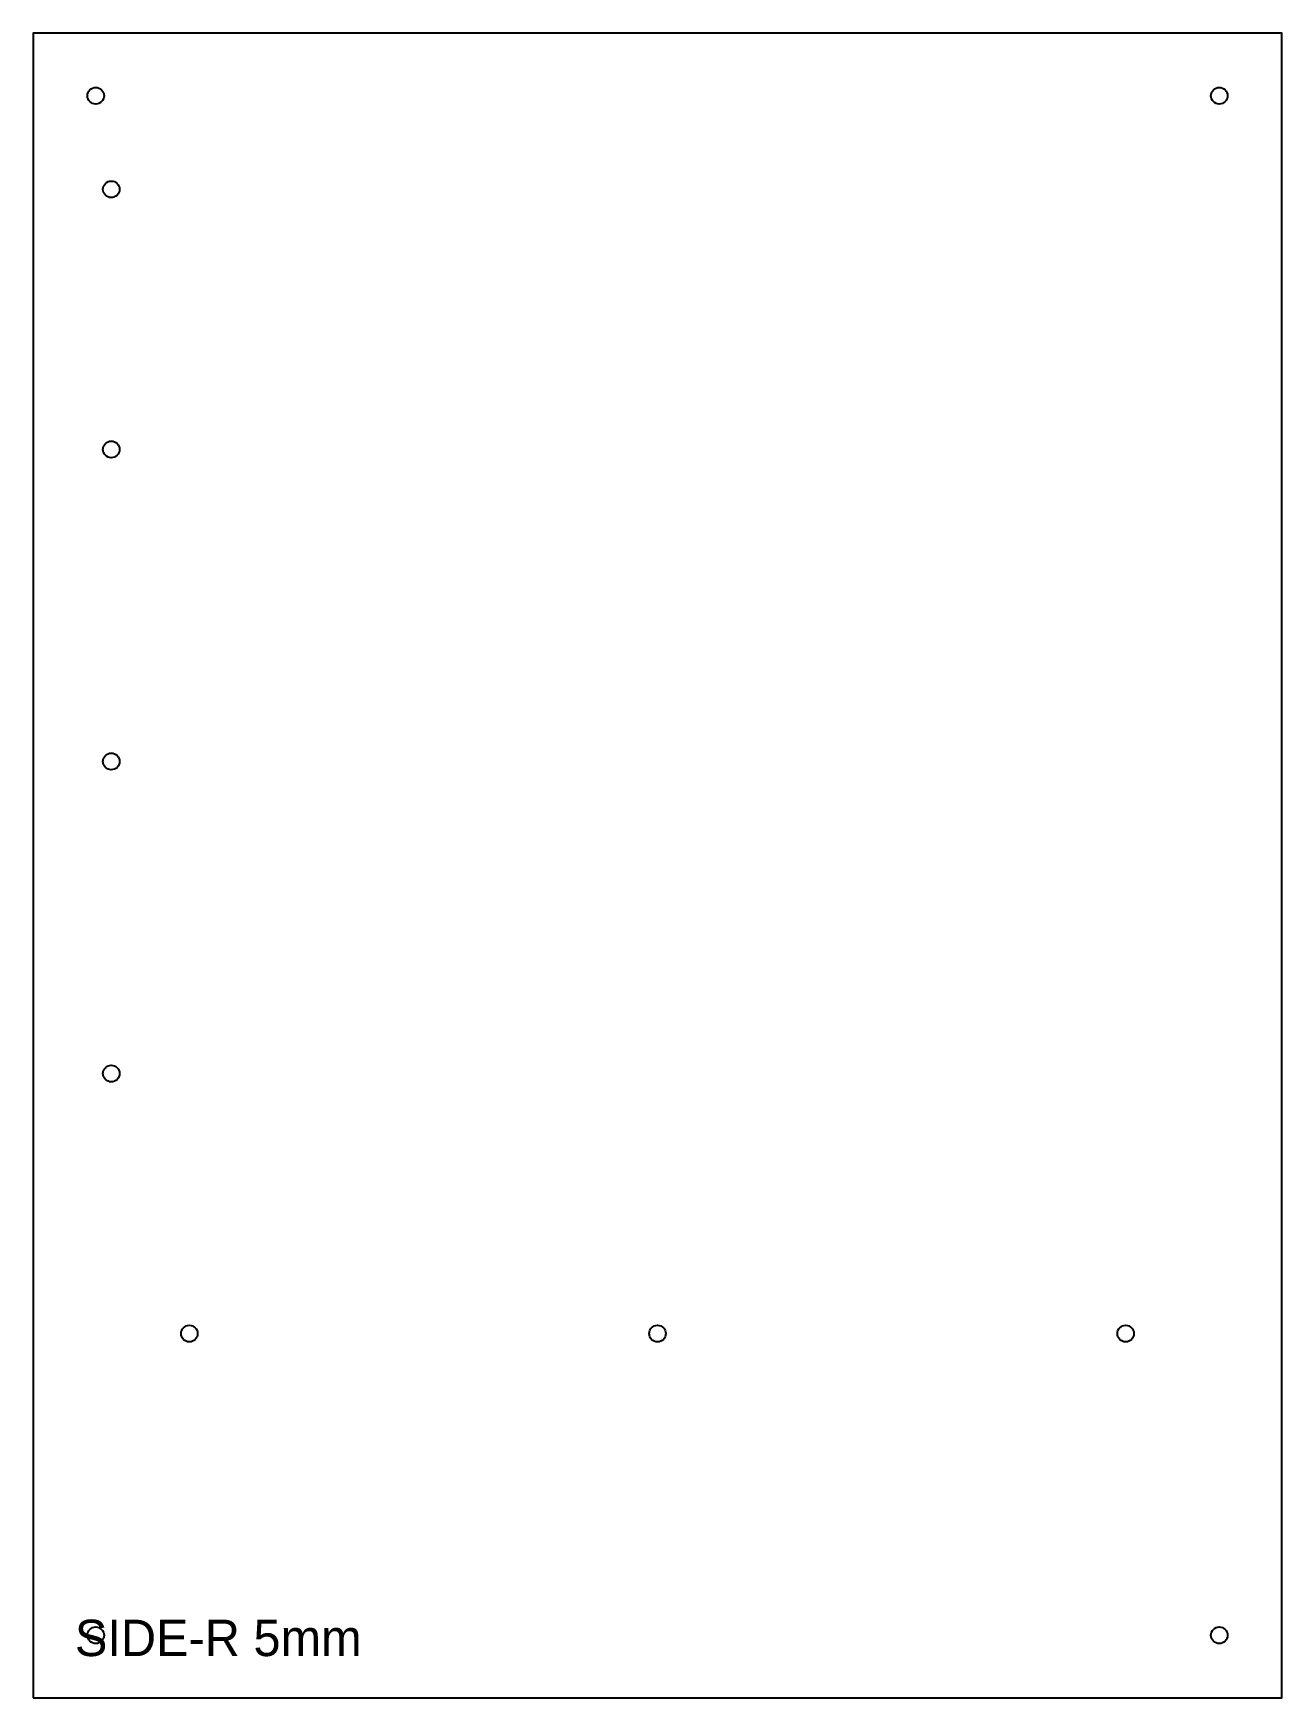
# Model space of a CAD drawing. Header units: millimetres. Extents: x 0 to 240, y 0 to 320.
import ezdxf

# ---------------------------------------------------------------- set-up
doc = ezdxf.new("R2010")
doc.units = ezdxf.units.MM
doc.layers.add('CUT', color=1, linetype='Continuous')
doc.layers.add('ENGRAVE', color=5, linetype='Continuous')

msp = doc.modelspace()

# ---------------------------------------------------------------- linework, layer by layer
at = {"layer": 'CUT'}
msp.add_lwpolyline([(0, 0), (240, 0), (240, 320), (0, 320)], close=True, dxfattribs=at)
for centre in [(12, 308), (228, 308), (15, 290), (15, 240), (15, 180), (15, 120), (30, 70), (120, 70), (210, 70), (12, 12), (228, 12)]:
    msp.add_circle(centre, 1.6, dxfattribs=at)

# ---------------------------------------------------------------- texts
at = {"layer": 'ENGRAVE'}
msp.add_text('SIDE-R 5mm', height=7, dxfattribs=at).set_placement((8, 8))

doc.saveas('drawing.dxf')
